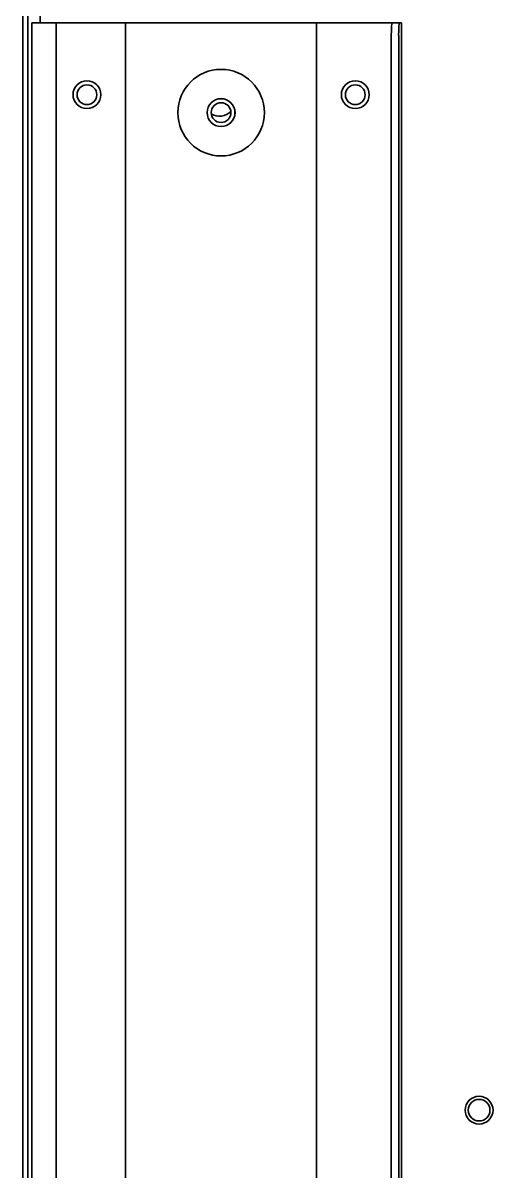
# Model space of a CAD drawing. Extents: x -760 to 4209, y 5795 to 10697.
# Drawn here: x 1849.3 to 1925.3, y 10248.8 to 10434.5 of the extents above; entities that cross this region are included whole.
import ezdxf

# ---------------------------------------------------------------- set-up
doc = ezdxf.new("R2010")
doc.units = 0
doc.header["$LTSCALE"] = 5
doc.layers.add('1', color=7, linetype='CONTINUOUS', true_color=0xffffff)

msp = doc.modelspace()

# ---------------------------------------------------------------- linework, layer by layer
at = {"layer": '1', "color": 7, "linetype": 'Continuous', "lineweight": 35}
for p, q in [((1849.25, 10525.82), (1849.25, 9845.92)), ((1850.05, 9547.02), (1850.05, 10525.87)), ((1852.05, 10522.12), (1852.05, 10434.52)), ((1850.68, 10434.52), (1850.88, 10434.52)), ((1850.68, 10434.52), (1850.68, 9638.52)), ((1850.88, 10434.52), (1854.43, 10434.52)), ((1854.43, 10434.52), (1854.63, 10434.52)), ((1854.63, 9638.52), (1854.63, 10434.52)), ((1854.63, 10434.52), (1864.85, 10434.52)), ((1865.85, 10434.52), (1864.85, 10434.52)), ((1865.85, 10434.52), (1868.05, 10434.52)), ((1865.85, 10434.52), (1865.85, 9638.52)), ((1868.05, 10434.52), (1894.55, 10434.52)), ((1894.55, 10434.52), (1896.75, 10434.52)), ((1896.75, 10434.52), (1897.75, 10434.52)), ((1896.75, 10434.52), (1896.75, 9638.52)), ((1897.75, 10434.52), (1908.28, 10434.52)), ((1908.28, 10434.52), (1908.97, 10434.52)), ((1908.97, 10434.52), (1910.16, 10434.52)), ((1910.47, 10434.52), (1910.16, 10434.52)), ((1910.47, 10434.52), (1910.48, 10434.52)), ((1910.48, 9638.52), (1910.48, 10434.52)), ((1908.83, 9640.52), (1908.83, 10432.52)), ((1910.03, 9640.52), (1910.03, 10432.52))]:
    msp.add_line(p, q, dxfattribs=at)
for centre, radius in [((1881.3, 10420.02), 7), ((1859.6, 10422.92), 2.25), ((1859.6, 10422.92), 1.6), ((1903.01, 10422.92), 2.25), ((1903.01, 10422.92), 1.6), ((1881.3, 10420.02), 2.26), ((1881.3, 10420.02), 2.25), ((1881.3, 10420.02), 1.6), ((1923.04, 10258.68), 2.25), ((1923.04, 10258.68), 1.75)]:
    msp.add_circle(centre, radius, dxfattribs=at)
msp.add_arc((1881.05, 10421.92), 2.5, 237.7069, 317.2866, dxfattribs=at)
for centre, major_axis, start_param, end_param in [((1908.97, 10432.52), (0, -2), 3.141593, 4.712389), ((1910.16, 10432.52), (0, 2), 0, 1.570796)]:
    msp.add_ellipse(centre, major_axis=major_axis, ratio=0.069756, start_param=start_param, end_param=end_param, dxfattribs=at)

doc.saveas('drawing.dxf')
